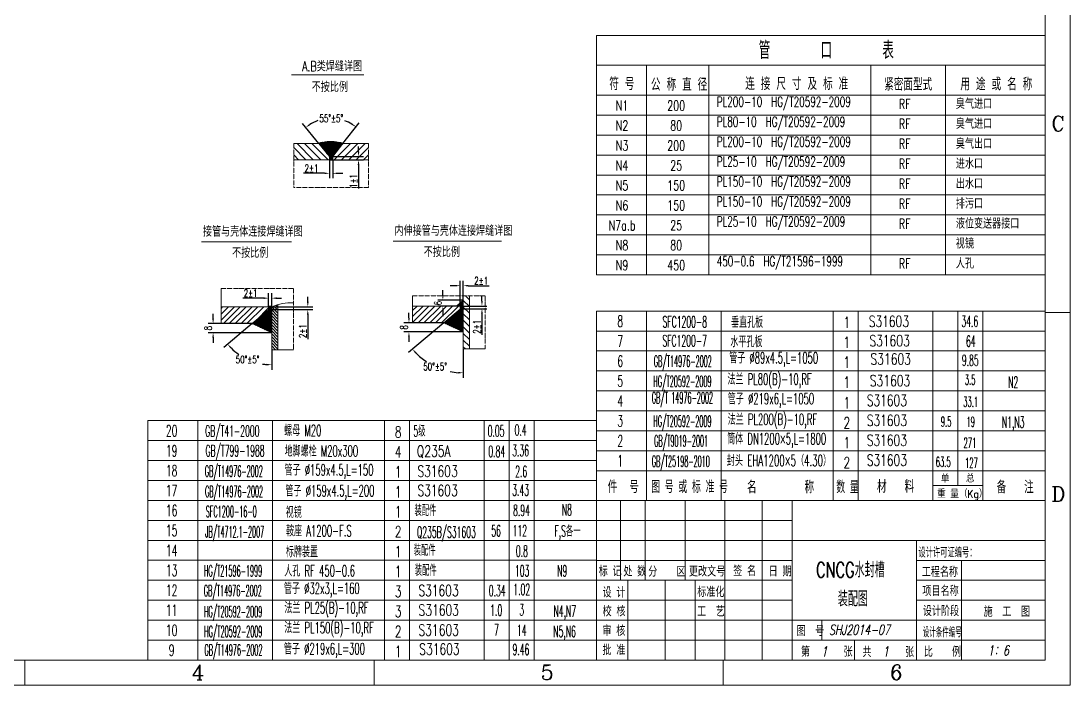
# Model space of a CAD drawing. Header units: inches. Extents: x -16168 to -9448, y -2841 to 1911.
# Drawn here: x -12816 to -9448, y -2841 to -711 of the extents above; entities that cross this region are included whole.
import ezdxf
from ezdxf.enums import TextEntityAlignment as Align

# ---------------------------------------------------------------- set-up
doc = ezdxf.new("R2010")
doc.units = ezdxf.units.IN
doc.header["$LTSCALE"] = 10
doc.header["$MEASUREMENT"] = 0
doc.linetypes.add('DIVIDE-M', pattern=[39, 30, -3, 0, -3, 0, -3])
doc.layers.get('0').update_dxf_attribs({"lineweight": 18})
doc.layers.add('1', color=7, linetype='Continuous', lineweight=18)
doc.layers.add('标注', color=7, linetype='Continuous', lineweight=18)
doc.styles.add('HZ', font='romans.shx', dxfattribs={"width": 0.7, "bigfont": 'hz.shx'})
doc.styles.add('HZTXT', font='romans.shx', dxfattribs={"width": 0.7, "bigfont": 'hztxt.shx'})
doc.styles.add('ROMANC', font='romanc.shx', dxfattribs={"width": 0.7})
doc.dimstyles.new('HZTXT', dxfattribs={"dimtxt": 24, "dimasz": 16, "dimexe": 16, "dimexo": 0, "dimgap": 4, "dimtad": 1, "dimdec": 0, "dimrnd": 1, "dimzin": 0, "dimdsep": 46, "dimtxsty": 'HZTXT', "dimcen": 0, "dimdle": 32, "dimclrd": 7, "dimclre": 7, "dimclrt": 7, "dimadec": 0, "dimazin": 0, "dimtfac": 1, "dimtdec": 0, "dimtofl": 0, "dimtmove": 0, "dimatfit": 0, "dimfxl": 0, "dimtolj": 1, "dimarcsym": 0})
doc.dimstyles.new('HZTXT$2', dxfattribs={"dimtxt": 24, "dimasz": 16, "dimexe": 16, "dimexo": 0, "dimgap": 4, "dimtad": 0, "dimdec": 0, "dimrnd": 1, "dimzin": 0, "dimdsep": 46, "dimtxsty": 'HZTXT', "dimcen": 0, "dimdle": 32, "dimclrd": 7, "dimclre": 7, "dimclrt": 7, "dimadec": 0, "dimazin": 0, "dimtfac": 1, "dimtdec": 0, "dimtofl": 0, "dimtmove": 0, "dimatfit": 0, "dimfxl": 0, "dimtolj": 1, "dimarcsym": 0})
pattern_1 = [(45, (0, 0), (-9.427855, 9.427855), [])]

# ---------------------------------------------------------------- blocks, each defined once
blk = doc.blocks.new('JGB-L')
at = {"color": 4, "linetype": 'Continuous'}
for p, q in [((0, 0), (0, -8)), ((20, 0), (20, -8)), ((45, 0), (45, -8)), ((110, 0), (110, -8)), ((140, 0), (140, -8))]:
    blk.add_line(p, q, dxfattribs=at)
at = {"color": 7, "linetype": 'Continuous'}
blk.add_line((0, -8), (180, -8), dxfattribs=at)
blk = doc.blocks.new('MLF')
blk.add_line((180, 8), (0, 8))
at = {"color": 4}
for p, q in [((0, 8), (0, 0)), ((20, 8), (20, 0)), ((50, 8), (50, 0)), ((95, 8), (95, 0)), ((105, 8), (105, 0)), ((135, 8), (135, 0)), ((145, 8), (145, 0)), ((155, 8), (155, 0))]:
    blk.add_line(p, q, dxfattribs=at)
blk = doc.blocks.new('A$C2A7A2568')
at = {"color": 4}
for p, q in [((0, 47.9952), (0, 0)), ((119.988, 47.9952), (119.988, 0)), ((299.97, 47.9952), (299.97, 0)), ((569.943, 47.9952), (569.943, 0)), ((629.937, 47.9952), (629.937, 0)), ((809.919, 47.9952), (809.919, 0)), ((869.913, 47.9952), (869.913, 0)), ((929.907, 47.9952), (929.907, 0))]:
    blk.add_line(p, q, dxfattribs=at)
blk.add_line((1079.892, 47.9952), (0, 47.9952))
blk = doc.blocks.new('*X55')
at = {"linetype": 'Continuous', "ltscale": 2}
for points in [[(-11734.8, -1130), (-11729.5, -1130), (-11732.1, -1146)], [(-11734.8, -1172.7), (-11729.5, -1172.7), (-11732.1, -1156.7)]]:
    blk.add_hatch(color=7, dxfattribs=at).paths.add_polyline_path(points, flags=0)
at = {"color": 7, "linetype": 'Continuous', "lineweight": -2, "ltscale": 2}
for p, q in [((-11732.1, -1130), (-11732.1, -1114)), ((-11815, -1146), (-11716.1, -1146)), ((-11815, -1156.7), (-11716.1, -1156.7)), ((-11732.1, -1172.7), (-11732.1, -1248.9))]:
    blk.add_line(p, q, dxfattribs=at)
at = {"color": 7, "linetype": 'Continuous', "ltscale": 2, "insert": (-11748.1, -1224.5), "char_height": 24, "width": 48, "attachment_point": 5, "rotation": 90, "style": 'HZTXT'}
blk.add_mtext('1%%P1', dxfattribs=at)
blk = doc.blocks.new('*X56')
at = {"linetype": 'Continuous', "ltscale": 2}
for points in [[(-11841.4, -1197.2), (-11841.4, -1202.5), (-11825.4, -1199.9)], [(-11799, -1197.2), (-11799, -1202.5), (-11815, -1199.9)]]:
    blk.add_hatch(color=7, dxfattribs=at).paths.add_polyline_path(points, flags=0)
at = {"color": 7, "linetype": 'Continuous', "lineweight": -2, "ltscale": 2}
for p, q in [((-11825.4, -1156.7), (-11825.4, -1215.9)), ((-11815, -1156.7), (-11815, -1215.9)), ((-11841.4, -1199.9), (-11908.6, -1199.9)), ((-11799, -1199.9), (-11783, -1199.9))]:
    blk.add_line(p, q, dxfattribs=at)
at = {"color": 7, "linetype": 'Continuous', "ltscale": 2, "insert": (-11883, -1183.9), "char_height": 24, "width": 55.2, "attachment_point": 5, "style": 'HZTXT'}
blk.add_mtext('2%%P1', dxfattribs=at)
blk = doc.blocks.new('*X57')
at = {"layer": '标注', "linetype": 'Continuous', "ltscale": 2}
for points in [[(-11887.5, -1045.6), (-11890.6, -1041.3), (-11902, -1052.8)], [(-11752.1, -1039.7), (-11755.1, -1044.1), (-11740.4, -1051)]]:
    blk.add_hatch(color=7, dxfattribs=at).paths.add_polyline_path(points, flags=0)
at = {"layer": '标注', "color": 7, "linetype": 'Continuous', "lineweight": -2, "ltscale": 2}
for p, q in [((-11859.6, -1104.4), (-11912.2, -1040.4)), ((-11782.3, -1104.4), (-11730.5, -1038.4))]:
    blk.add_line(p, q, dxfattribs=at)
for start, end in [(109.3416, 122.3028), (58.9827, 70.2252)]:
    blk.add_arc((-11820.1, -1152.5), 129, start, end, dxfattribs=at)
at = {"layer": '标注', "color": 7, "linetype": 'Continuous', "ltscale": 2, "insert": (-11819.6, -1023.5), "char_height": 24, "width": 112.8, "attachment_point": 5, "style": 'HZTXT'}
blk.add_mtext('55%%D%%P5%%D', dxfattribs=at)
blk = doc.blocks.new('*X58')
at = {"linetype": 'Continuous', "ltscale": 2}
for points in [[(-11572.9, -1663.6), (-11567.6, -1663.6), (-11570.3, -1679.6)], [(-11572.9, -1724.7), (-11567.6, -1724.7), (-11570.3, -1708.7)]]:
    blk.add_hatch(color=7, dxfattribs=at).paths.add_polyline_path(points, flags=0)
at = {"color": 7, "linetype": 'Continuous', "lineweight": -2, "ltscale": 2}
for p, q in [((-11570.3, -1663.6), (-11570.3, -1647.6)), ((-11458.5, -1679.6), (-11586.3, -1679.6)), ((-11395.9, -1708.7), (-11586.3, -1708.7)), ((-11570.3, -1724.7), (-11570.3, -1740.7))]:
    blk.add_line(p, q, dxfattribs=at)
at = {"color": 7, "linetype": 'Continuous', "ltscale": 2, "insert": (-11586.3, -1694.1), "char_height": 24, "width": 48, "attachment_point": 5, "rotation": 90, "style": 'HZTXT'}
blk.add_mtext('8', dxfattribs=at)
blk = doc.blocks.new('*X59')
at = {"layer": '标注', "linetype": 'Continuous', "ltscale": 2}
for points in [[(-11550.2, -1777.6), (-11546.2, -1774), (-11558.9, -1763.9)], [(-11411.8, -1836.7), (-11412, -1842), (-11395.9, -1839.9)]]:
    blk.add_hatch(color=7, dxfattribs=at).paths.add_polyline_path(points, flags=0)
at = {"layer": '标注', "color": 7, "linetype": 'Continuous', "lineweight": -2, "ltscale": 2}
for p, q in [((-11458.5, -1679.6), (-11571.2, -1774.2)), ((-11395.9, -1763.4), (-11395.9, -1855.9))]:
    blk.add_line(p, q, dxfattribs=at)
for start, end in [(224.3095, 236.1473), (258.5571, 265.6905)]:
    blk.add_arc((-11395.9, -1627.2), 212.8, start, end, dxfattribs=at)
at = {"layer": '标注', "color": 7, "linetype": 'Continuous', "ltscale": 2, "insert": (-11486.2, -1819.9), "char_height": 24, "width": 115.2, "attachment_point": 5, "style": 'HZTXT'}
blk.add_mtext('50%%D%%P5%%D', dxfattribs=at)
blk = doc.blocks.new('*X60')
at = {"linetype": 'Continuous', "ltscale": 2}
for points in [[(-11338.6, -1609.6), (-11333.2, -1609.6), (-11335.9, -1625.6)], [(-11338.6, -1650.5), (-11333.2, -1650.5), (-11335.9, -1634.5)]]:
    blk.add_hatch(color=7, dxfattribs=at).paths.add_polyline_path(points, flags=0)
at = {"color": 7, "linetype": 'Continuous', "lineweight": -2, "ltscale": 2}
for p, q in [((-11335.9, -1609.6), (-11335.9, -1593.6)), ((-11405.8, -1625.6), (-11319.9, -1625.6)), ((-11405.8, -1634.5), (-11319.9, -1634.5)), ((-11335.9, -1650.5), (-11335.9, -1717.7))]:
    blk.add_line(p, q, dxfattribs=at)
at = {"color": 7, "linetype": 'Continuous', "ltscale": 2, "insert": (-11351.9, -1692.1), "char_height": 24, "width": 55.2, "attachment_point": 5, "rotation": 90, "style": 'HZTXT'}
blk.add_mtext('2%%P1', dxfattribs=at)
blk = doc.blocks.new('*X61')
at = {"linetype": 'Continuous', "ltscale": 2}
for points in [[(-12036.9, -1597.7), (-12036.9, -1603), (-12020.9, -1600.4)], [(-11995, -1597.7), (-11995, -1603), (-12011, -1600.4)]]:
    blk.add_hatch(color=7, dxfattribs=at).paths.add_polyline_path(points, flags=0)
at = {"color": 7, "linetype": 'Continuous', "lineweight": -2, "ltscale": 2}
for p, q in [((-12036.9, -1600.4), (-12104.1, -1600.4)), ((-12020.9, -1628.1), (-12020.9, -1584.4)), ((-12011, -1628.1), (-12011, -1584.4)), ((-11995, -1600.4), (-11979, -1600.4))]:
    blk.add_line(p, q, dxfattribs=at)
at = {"color": 7, "linetype": 'Continuous', "ltscale": 2, "insert": (-12078.5, -1584.4), "char_height": 24, "width": 55.2, "attachment_point": 5, "style": 'HZTXT'}
blk.add_mtext('2%%P1', dxfattribs=at)
blk = doc.blocks.new('*X62')
at = {"layer": '标注', "linetype": 'Continuous', "ltscale": 2}
for points in [[(-12143.5, -1761.8), (-12139.5, -1758.2), (-12152.3, -1748.2)], [(-12026.9, -1810.7), (-12027.1, -1816), (-12011, -1814.1)]]:
    blk.add_hatch(color=7, dxfattribs=at).paths.add_polyline_path(points, flags=0)
at = {"layer": '标注', "color": 7, "linetype": 'Continuous', "lineweight": -2, "ltscale": 2}
for p, q in [((-12073.6, -1682.1), (-12164.6, -1758.5)), ((-12011, -1765.9), (-12011, -1830.1))]:
    blk.add_line(p, q, dxfattribs=at)
for start, end in [(224.9727, 235.1438), (260.7885, 265.0273)]:
    blk.add_arc((-12011, -1629.6), 184.4, start, end, dxfattribs=at)
at = {"layer": '标注', "color": 7, "linetype": 'Continuous', "ltscale": 2, "insert": (-12088.6, -1797), "char_height": 24, "width": 115.2, "attachment_point": 5, "style": 'HZTXT'}
blk.add_mtext('50%%D%%P5%%D', dxfattribs=at)
blk = doc.blocks.new('*X63')
at = {"linetype": 'Continuous', "ltscale": 2}
for points in [[(-12201.7, -1666.1), (-12196.4, -1666.1), (-12199, -1682.1)], [(-12201.7, -1727.1), (-12196.4, -1727.1), (-12199, -1711.1)]]:
    blk.add_hatch(color=7, dxfattribs=at).paths.add_polyline_path(points, flags=0)
at = {"color": 7, "linetype": 'Continuous', "lineweight": -2, "ltscale": 2}
for p, q in [((-12199, -1666.1), (-12199, -1650.1)), ((-12073.6, -1682.1), (-12215, -1682.1)), ((-12011, -1711.1), (-12215, -1711.1)), ((-12199, -1727.1), (-12199, -1743.1))]:
    blk.add_line(p, q, dxfattribs=at)
at = {"color": 7, "linetype": 'Continuous', "ltscale": 2, "insert": (-12215, -1696.6), "char_height": 24, "width": 48, "attachment_point": 5, "rotation": 90, "style": 'HZTXT'}
blk.add_mtext('8', dxfattribs=at)
blk = doc.blocks.new('*X64')
at = {"linetype": 'Continuous', "ltscale": 2}
for points in [[(-11897.7, -1612.1), (-11892.4, -1612.1), (-11895.1, -1628.1)], [(-11897.7, -1653), (-11892.4, -1653), (-11895.1, -1637)]]:
    blk.add_hatch(color=7, dxfattribs=at).paths.add_polyline_path(points, flags=0)
at = {"color": 7, "linetype": 'Continuous', "lineweight": -2, "ltscale": 2}
for p, q in [((-11895.1, -1612.1), (-11895.1, -1596.1)), ((-12020.9, -1628.1), (-11879.1, -1628.1)), ((-12020.9, -1637), (-11879.1, -1637)), ((-11895.1, -1653), (-11895.1, -1731.7))]:
    blk.add_line(p, q, dxfattribs=at)
at = {"color": 7, "linetype": 'Continuous', "ltscale": 2, "insert": (-11911.1, -1706.1), "char_height": 24, "width": 55.2, "attachment_point": 5, "rotation": 90, "style": 'HZTXT'}
blk.add_mtext('2%%P1', dxfattribs=at)
blk = doc.blocks.new('*X65')
at = {"linetype": 'Continuous', "ltscale": 2}
for points in [[(-11421.8, -1557.7), (-11421.8, -1563), (-11405.8, -1560.4)], [(-11379.9, -1557.7), (-11379.9, -1563), (-11395.9, -1560.4)]]:
    blk.add_hatch(color=7, dxfattribs=at).paths.add_polyline_path(points, flags=0)
at = {"color": 7, "linetype": 'Continuous', "lineweight": -2, "ltscale": 2}
for p, q in [((-11405.8, -1625.6), (-11405.8, -1544.4)), ((-11395.9, -1625.5), (-11395.9, -1544.4)), ((-11421.8, -1560.4), (-11437.8, -1560.4)), ((-11379.9, -1560.4), (-11312.7, -1560.4))]:
    blk.add_line(p, q, dxfattribs=at)
at = {"color": 7, "linetype": 'Continuous', "ltscale": 2, "insert": (-11338.3, -1544.4), "char_height": 24, "width": 55.2, "attachment_point": 5, "style": 'HZTXT'}
blk.add_mtext('2%%P1', dxfattribs=at)
blk = doc.blocks.new('*X66')
at = {"linetype": 'Continuous', "ltscale": 2}
for points in [[(-11464.1, -1591), (-11458.7, -1591), (-11461.4, -1607)], [(-11464.1, -1641.6), (-11458.7, -1641.6), (-11461.4, -1625.6)]]:
    blk.add_hatch(color=7, dxfattribs=at).paths.add_polyline_path(points, flags=0)
at = {"color": 7, "linetype": 'Continuous', "lineweight": -2, "ltscale": 2}
for p, q in [((-11461.4, -1591), (-11461.4, -1575)), ((-11395.9, -1607), (-11477.4, -1607)), ((-11405.3, -1625.6), (-11477.4, -1625.6)), ((-11461.4, -1641.6), (-11461.4, -1657.6))]:
    blk.add_line(p, q, dxfattribs=at)
at = {"color": 7, "linetype": 'Continuous', "ltscale": 2, "insert": (-11477.4, -1616.3), "char_height": 24, "width": 48, "attachment_point": 5, "rotation": 90, "style": 'HZTXT'}
blk.add_mtext('6', dxfattribs=at)

msp = doc.modelspace()

# ---------------------------------------------------------------- hatches: boundary and pattern name
at = {"linetype": 'Continuous'}
h = msp.add_hatch(dxfattribs=at)
h.set_pattern_fill('ANSI31', style=0, pattern_type=0)
h.set_pattern_definition([(135, (0, 0), (-11.784818, -11.784818), [])])
h.paths.add_polyline_path([(-11859.6, -1104.4), (-11940.3, -1104.4), (-11940.3, -1156.7), (-11825.4, -1156.7), (-11825.4, -1146)], flags=0)
at = {"linetype": 'Continuous', "ltscale": 2}
h = msp.add_hatch(dxfattribs=at)
h.set_pattern_fill('ANSI37', scale=23.9994, style=0)
edge = h.paths.add_edge_path(flags=0)
edge.add_line((-11782.3, -1104.4), (-11778.3, -1104.4))
edge.add_arc((-11821.7, -1247.2), 149.3, 73.069, 106.931)
edge.add_line((-11865.2, -1104.4), (-11859.6, -1104.4))
edge.add_line((-11859.6, -1104.4), (-11825.4, -1146))
edge.add_line((-11825.4, -1146), (-11825.4, -1157.3))
edge.add_arc((-11820.7, -1111.1), 46.5, 264.2125, 277.0235)
edge.add_line((-11815, -1157.2), (-11815, -1146))
edge.add_line((-11815, -1146), (-11782.3, -1104.4))
at = {"linetype": 'Continuous'}
h = msp.add_hatch(dxfattribs=at)
h.set_pattern_fill('ANSI31', style=0, pattern_type=0)
h.set_pattern_definition([(45, (0, 0), (-11.784818, 11.784818), [])])
h.paths.add_polyline_path([(-11699.8, -1104.4), (-11782.3, -1104.4), (-11815, -1146), (-11815, -1156.7), (-11699.8, -1156.7)], flags=0)
at = {"linetype": 'Continuous', "ltscale": 2}
h = msp.add_hatch(dxfattribs=at)
h.set_pattern_fill('ANSI37', color=256, scale=20, style=0)
h.paths.add_polyline_path([(-11417.5, -1625.6), (-11405.8, -1625.6), (-11405.8, -1635.4), (-11458.5, -1679.6), (-11395.9, -1708.7), (-11395.9, -1607)], flags=0)
h = msp.add_hatch(dxfattribs=at)
h.set_pattern_fill('ANSI31', color=256, style=0, pattern_type=0)
h.set_pattern_definition([(135, (0, 0), (-10.606602, -10.606602), [])])
h.paths.add_polyline_path([(-11376.3, -1593.4), (-11395.9, -1593.4), (-11395.9, -1763.4), (-11376.3, -1763.4)], flags=0)
at = {"linetype": 'Continuous'}
h = msp.add_hatch(dxfattribs=at)
h.set_pattern_fill('ANSI31', style=0, pattern_type=0)
h.set_pattern_definition(pattern_1)
h.paths.add_polyline_path([(-12020.9, -1637.9), (-12020.9, -1628.1), (-12173.5, -1628.1), (-12173.5, -1682.1), (-12073.6, -1682.1)], flags=0)
at = {"linetype": 'Continuous', "ltscale": 2}
h = msp.add_hatch(dxfattribs=at)
h.set_pattern_fill('ANSI37', scale=23.9994, style=0)
edge = h.paths.add_edge_path(flags=0)
edge.add_line((-12011, -1628.1), (-12008.5, -1628.1))
edge.add_arc((-12016.5, -1642.1), 16.2, 60.4292, 119.5708)
edge.add_line((-12024.5, -1628.1), (-12020.9, -1628.1))
edge.add_line((-12020.9, -1628.1), (-12020.9, -1637.9))
edge.add_line((-12020.9, -1637.9), (-12073.6, -1682.1))
edge.add_line((-12073.6, -1682.1), (-12011, -1711.1))
edge.add_line((-12011, -1711.1), (-12011, -1628.1))
at = {"linetype": 'Continuous'}
h = msp.add_hatch(dxfattribs=at)
h.set_pattern_fill('ANSI31', style=0, pattern_type=0)
h.set_pattern_definition(pattern_1)
h.paths.add_polyline_path([(-11405.8, -1635.4), (-11405.8, -1625.6), (-11558.4, -1625.6), (-11558.4, -1679.6), (-11458.5, -1679.6)], flags=0)

# ---------------------------------------------------------------- linework, layer by layer
at = {"color": 5}
for p, q in [((-9527.8, 1830.8), (-9527.8, -2761.2)), ((-15967.8, -2761.2), (-12803.7, -2761.2)), ((-12803.7, -2761.2), (-9527.8, -2761.2))]:
    msp.add_line(p, q, dxfattribs=at)
at = {"color": 4, "linetype": 'Continuous'}
for p, q in [((-10967.6, -757.4), (-9527.8, -757.4)), ((-10967.6, -757.4), (-10967.6, -949.3)), ((-10967.6, -853.4), (-9527.8, -853.4)), ((-10967.6, -853.4), (-10967.6, -949.3)), ((-10807.6, -853.4), (-10807.6, -949.3)), ((-10607.7, -853.4), (-10607.7, -949.3)), ((-10087.7, -853.4), (-10087.7, -949.3)), ((-9847.7, -853.4), (-9847.7, -949.3)), ((-10967.6, -949.3), (-9527.8, -949.3)), ((-11940.3, -1104.4), (-11859.6, -1104.4)), ((-11859.6, -1104.4), (-11825.4, -1146)), ((-11815, -1146), (-11782.3, -1104.4)), ((-11782.3, -1104.4), (-11699.8, -1104.4)), ((-11940.3, -1156.7), (-11825.4, -1156.7)), ((-11825.4, -1156.7), (-11825.4, -1146)), ((-11815, -1156.7), (-11815, -1146)), ((-11815, -1156.7), (-11699.8, -1156.7)), ((-11417.5, -1625.6), (-11395.9, -1607)), ((-11395.9, -1593.4), (-11395.9, -1763.4)), ((-11376.3, -1593.4), (-11376.3, -1763.4)), ((-12173.5, -1628.1), (-12020.9, -1628.1)), ((-12020.9, -1637.9), (-12073.6, -1682.1)), ((-12020.9, -1628.1), (-12020.9, -1637.9)), ((-12011, -1628.1), (-12011, -1765.9)), ((-11991.4, -1621.2), (-11991.4, -1765.9)), ((-11558.4, -1625.6), (-11405.8, -1625.6)), ((-11405.8, -1635.4), (-11458.5, -1679.6)), ((-11405.8, -1625.6), (-11405.8, -1635.4)), ((-12173.5, -1682.1), (-12073.6, -1682.1)), ((-12073.6, -1682.1), (-12011, -1711.1)), ((-11558.4, -1679.6), (-11458.5, -1679.6)), ((-11458.5, -1679.6), (-11395.9, -1708.7)), ((-10968, -2153.7), (-9528.2, -2153.7)), ((-10968, -2153.7), (-10968, -2761.2)), ((-10968, -2249.7), (-9527.8, -2249.7)), ((-10968, -2505.4), (-10340, -2505.4))]:
    msp.add_line(p, q, dxfattribs=at)
at = {"color": 7, "linetype": 'Continuous', "ltscale": 2}
for p, q in [((-11947.9, -883.7), (-11715.4, -883.7)), ((-12236.1, -1419.9), (-11947.6, -1419.9)), ((-11620.9, -1417.4), (-11273.5, -1417.4))]:
    msp.add_line(p, q, dxfattribs=at)
at = {"color": 3, "linetype": 'DIVIDE-M', "ltscale": 0.05}
for p, q in [((-11940.3, -1104.4), (-11940.3, -1245.7)), ((-11699.8, -1104.4), (-11699.8, -1245.7)), ((-11699.8, -1245.7), (-11940.3, -1245.7)), ((-12173.5, -1569.6), (-11941, -1569.6)), ((-11941, -1569.6), (-11941, -1765.9)), ((-11558.4, -1593.4), (-11325.8, -1593.4)), ((-11325.8, -1593.4), (-11325.8, -1763.4))]:
    msp.add_line(p, q, dxfattribs=at)
at = {"color": 3, "linetype": 'DIVIDE-M'}
for p, q in [((-12173.5, -1569.6), (-12173.5, -1682.1)), ((-11558.4, -1593.4), (-11558.4, -1679.6)), ((-11941, -1765.9), (-12011, -1765.9)), ((-11325.8, -1763.4), (-11395.9, -1763.4))]:
    msp.add_line(p, q, dxfattribs=at)
at = {"color": 7, "linetype": 'Continuous'}
for p, q in [((-11991.4, -1648.2), (-12011, -1628.5)), ((-11991.4, -1657.8), (-12011, -1638.1)), ((-11991.4, -1667.4), (-12011, -1647.8)), ((-11991.4, -1638.6), (-12001.9, -1628.1)), ((-11991.4, -1629), (-11997.3, -1623)), ((-11991.4, -1677), (-12011, -1657.4)), ((-11991.4, -1686.6), (-12011, -1667)), ((-11991.4, -1696.3), (-12011, -1676.6)), ((-11991.4, -1705.9), (-12011, -1686.2)), ((-11991.4, -1715.5), (-12011, -1695.8)), ((-11991.4, -1725.1), (-12011, -1705.5)), ((-11991.4, -1734.7), (-12011, -1715.1)), ((-11991.4, -1744.3), (-12011, -1724.7)), ((-11991.4, -1754), (-12011, -1734.3)), ((-11991.4, -1763.6), (-12011, -1743.9)), ((-11998.7, -1765.9), (-12011, -1753.5)), ((-12008.3, -1765.9), (-12011, -1763.2))]:
    msp.add_line(p, q, dxfattribs=at)
for p, q in [((-9527.8, -1646.8), (-9447.8, -1646.8)), ((-10891.4, -2505.4), (-10891.4, -2249.7)), ((-10811.5, -2505.4), (-10811.5, -2249.7)), ((-10683.6, -2505.4), (-10683.6, -2249.7)), ((-10555.8, -2761.2), (-10555.8, -2249.7)), ((-10435.9, -2761.2), (-10435.9, -2249.7)), ((-10340, -2761.2), (-10340, -2249.7)), ((-10968, -2377.5), (-9527.8, -2377.5)), ((-10968, -2441.5), (-10340, -2441.5)), ((-10968, -2569.4), (-10340, -2569.4)), ((-10968, -2633.3), (-9527.8, -2633.3)), ((-10244.1, -2697.2), (-10244.1, -2633.3)), ((-10968, -2697.2), (-9527.8, -2697.2)), ((-10140.2, -2761.2), (-10140.2, -2697.2)), ((-12803.7, -2841.2), (-12803.7, -2761.2)), ((-11682.3, -2841.2), (-11682.3, -2761.2)), ((-10561, -2841.2), (-10561, -2761.2))]:
    msp.add_line(p, q)
at = {"color": 4}
for p, q in [((-10808, -2249.7), (-10808, -2153.7)), ((-10568.1, -2249.7), (-10568.1, -2153.7)), ((-10208.1, -2249.7), (-10208.1, -2153.7)), ((-10128.1, -2249.7), (-10128.1, -2153.7)), ((-9888.1, -2153.7), (-9888.1, -2249.7)), ((-9808.1, -2153.7), (-9808.1, -2201.7)), ((-9728.1, -2249.7), (-9728.1, -2153.7)), ((-9888.1, -2201.7), (-9728.1, -2201.7))]:
    msp.add_line(p, q, dxfattribs=at)
at = {"color": 7}
for p, q in [((-10968, -2313.6), (-10340, -2313.6)), ((-9940.3, -2761.2), (-9940.3, -2377.5)), ((-9940.3, -2441.5), (-9527.8, -2441.5)), ((-9796.5, -2761.2), (-9796.5, -2441.5)), ((-10867.5, -2761.2), (-10867.5, -2505.4)), ((-10747.6, -2761.2), (-10747.6, -2505.4)), ((-10651.7, -2761.2), (-10651.7, -2505.4)), ((-9940.3, -2505.4), (-9527.8, -2505.4)), ((-9940.3, -2569.4), (-9527.8, -2569.4))]:
    msp.add_line(p, q, dxfattribs=at)
at = {"color": 4, "linetype": 'Continuous'}
for centre, radius, start, end in [((-11821.7, -1247.2), 149.3, 73.069, 106.931), ((-11820.7, -1111.1), 46.5, 258.8235, 281.1765), ((-11945, -1784.1), 169.3, 88.627, 112.8633), ((-12016.5, -1642.1), 16.2, 60.4292, 119.5708)]:
    msp.add_arc(centre, radius, start, end, dxfattribs=at)
at = {"layer": '1', "color": 7, "linetype": 'Continuous'}
for p, q in [((-9447.8, -2841.2), (-9447.8, 1910.8)), ((-16167.8, -2841.2), (-9447.8, -2841.2))]:
    msp.add_line(p, q, dxfattribs=at)

# ---------------------------------------------------------------- block references
at = {"color": 2, "linetype": 'Continuous', "xscale": 7.999200000020211, "yscale": 7.999199999991108, "zscale": 7.999200000000001}
for name, p in [('JGB-L', (-10967.6, -949.3)), ('JGB-L', (-10967.6, -1013.3)), ('JGB-L', (-10967.6, -1077.3)), ('JGB-L', (-10967.6, -1141.3)), ('JGB-L', (-10967.6, -1205.3)), ('JGB-L', (-10967.6, -1269.3)), ('JGB-L', (-10967.6, -1333.3)), ('JGB-L', (-10967.6, -1397.3)), ('JGB-L', (-10967.6, -1461.3)), ('MLF', (-10968, -1705.7)), ('MLF', (-10968, -1769.7)), ('MLF', (-10968, -1833.7)), ('MLF', (-10968, -1897.7)), ('MLF', (-10968, -1961.7)), ('MLF', (-10968, -2025.7)), ('MLF', (-12408.3, -2057.2)), ('MLF', (-10968, -2089.7)), ('MLF', (-12408.3, -2121.2)), ('MLF', (-12408.3, -2185.2)), ('MLF', (-12408.3, -2249.2)), ('MLF', (-12408.3, -2313.2)), ('MLF', (-12408.3, -2377.2)), ('MLF', (-12408.3, -2441.2)), ('MLF', (-12408.3, -2505.2)), ('MLF', (-12408.3, -2569.2)), ('MLF', (-12408.3, -2633.2)), ('MLF', (-12408.3, -2697.2)), ('MLF', (-12408.3, -2761.2))]:
    msp.add_blockref(name, p, dxfattribs=at)
at = {"linetype": 'Continuous', "ltscale": 2, "xscale": 1.333333333333334, "yscale": 1.333333333333334, "zscale": 1.333333333333334}
msp.add_blockref('A$C2A7A2568', (-10968, -2153.7), dxfattribs=at)

# ---------------------------------------------------------------- texts
at = {"color": 2, "linetype": 'Continuous', "style": 'HZ'}
for s, height, width, p in [('A.B类焊缝详图', 31.97, 0.7, (-11913.4, -872.5)), ('不按比例', 31.97, 0.7, (-11882.5, -939.1)), ('臭气进口', 32, 0.7, (-9814.3, -993)), ('臭气进口', 32, 0.7, (-9814.3, -1057)), ('臭气出口', 32, 0.7, (-9814.3, -1121)), ('进水口', 32, 0.7, (-9814.3, -1185)), ('出水口', 32, 0.7, (-9814.3, -1249)), ('排污口', 32, 0.7, (-9814.3, -1313)), ('液位变送器接口', 32, 0.7, (-9814.3, -1377)), ('接管与壳体连接焊缝详图', 31.967, 0.7, (-12231.7, -1402.7)), ('内伸接管与壳体连接焊缝详图', 31.967, 0.7, (-11616.6, -1400.2)), ('视镜', 32, 0.7, (-9814.3, -1441)), ('不按比例', 31.97, 0.7, (-12138.1, -1470.9)), ('不按比例', 31.97, 0.7, (-11523, -1468.4)), ('人孔', 32, 0.7, (-9814.3, -1505)), ('垂直孔板', 36, 0.55, (-10536.1, -1695.3)), ('水平孔板', 36, 0.55, (-10538.2, -1757.7)), ('S31603', 36, 0.7, (-10100.7, -1946.3)), ('S31603', 36, 0.7, (-10100.7, -2010.3)), ('GB/T9019-2001', 36, 0.4, (-10783, -2076.3)), ('S31603', 36, 0.7, (-10100.7, -2074.2)), ('GB/T25198-2010', 36, 0.4, (-10790.6, -2141.6)), ('S31603', 36, 0.7, (-10100.7, -2138.2)), ('视镜', 36, 0.55, (-11965.7, -2305)), ('标牌装置', 36, 0.55, (-11965.3, -2431.6)), ('设计许可证编号：', 32, 0.56, (-9934.4, -2432.3)), ('更改文号', 32.01, 0.7, (-10671.3, -2493.1)), ('CNCG水封槽', 48.5, 0.7, (-10263, -2496)), ('工程名称', 32, 0.7, (-9923.9, -2494.8)), ('标准化', 32.01, 0.7, (-10644.6, -2559)), ('项目名称', 32, 0.7, (-9921.7, -2555.9)), ('装配图', 48.5, 0.7, (-10193.3, -2588.9)), ('设计阶段', 32, 0.7, (-9920.3, -2619.9)), ('设计条件编号', 32.01, 0.5, (-9920.3, -2688.1))]:
    msp.add_text(s, height=height, dxfattribs=dict(at, width=width)).set_placement(p)
for s, height, width, p in [('N1', 32, 0.7, (-10886, -982.8)), ('200', 32, 0.7, (-10712.3, -982.8)), ('RF', 32, 0.7, (-9978.6, -977.5)), ('N2', 32, 0.7, (-10886, -1046.8)), ('80', 32, 0.7, (-10712.3, -1046.8)), ('RF', 32, 0.7, (-9978.6, -1041.5)), ('N3', 32, 0.7, (-10886, -1110.8)), ('200', 32, 0.7, (-10712.3, -1110.8)), ('RF', 32, 0.7, (-9978.6, -1105.5)), ('N4', 32, 0.7, (-10886, -1174.8)), ('25', 32, 0.7, (-10712.3, -1174.8)), ('RF', 32, 0.7, (-9978.6, -1169.5)), ('N5', 32, 0.7, (-10886, -1238.8)), ('150', 32, 0.7, (-10712.3, -1238.8)), ('RF', 32, 0.7, (-9978.6, -1233.5)), ('N6', 32, 0.7, (-10886, -1302.8)), ('150', 32, 0.7, (-10712.3, -1302.8)), ('RF', 32, 0.7, (-9978.6, -1297.5)), ('RF', 32, 0.7, (-9978.6, -1361.5)), ('N7a.b', 32, 0.7, (-10886, -1367)), ('25', 32, 0.7, (-10712.3, -1366.7)), ('N8', 32, 0.7, (-10886, -1430.7)), ('80', 32, 0.7, (-10712.3, -1430.7)), ('N9', 32, 0.7, (-10886, -1494.7)), ('450', 32, 0.7, (-10712.3, -1494.7)), ('RF', 32, 0.7, (-9978.6, -1489.5)), ('8', 36, 0.6, (-10891.9, -1674.2)), ('SFC1200-8', 36, 0.5, (-10684.7, -1676.2)), ('1', 36, 0.7, (-10164.5, -1678)), ('S31603', 36, 0.7, (-10029.4, -1674.7)), ('34.6', 36, 0.5, (-9769.5, -1674.5)), ('7', 36, 0.6, (-10891.9, -1738.2)), ('SFC1200-7', 36, 0.5, (-10685.1, -1736.9)), ('1', 36, 0.7, (-10164.5, -1741.9)), ('S31603', 36, 0.7, (-10027.1, -1736.8)), ('64', 36, 0.5, (-9766.2, -1738.3)), ('6', 36, 0.6, (-10891.9, -1802.2)), ('GB/T14976-2002', 36, 0.4, (-10691.1, -1802.6)), ('S31603', 36, 0.7, (-10023.5, -1795.5)), ('9.85', 36, 0.5, (-9768.1, -1799.6)), ('1', 36, 0.7, (-10164.5, -1805.9)), ('5', 36, 0.6, (-10891.9, -1866.2)), ('HG/T20592-2009', 36, 0.4, (-10692.2, -1867.1)), ('1', 36, 0.7, (-10164.5, -1869.9)), ('S31603', 36, 0.7, (-10025.6, -1865)), ('3.5', 32, 0.5, (-9768.4, -1862.2)), ('N2', 36, 0.5, (-9630.3, -1869.9)), ('4', 36, 0.6, (-10891.9, -1930.2)), ('1', 36, 0.7, (-10164.5, -1936)), ('33.1', 32, 0.5, (-9766.7, -1932.9)), ('3', 36, 0.6, (-10891.9, -1994.2)), ('HG/T20592-2009', 36, 0.4, (-10692.2, -1995.1)), ('2', 36, 0.7, (-10164.5, -2000)), ('9.5', 32, 0.5, (-9845.5, -1996.3)), ('19', 32, 0.5, (-9766.7, -1996.9)), ('N1,N3', 36, 0.5, (-9630.3, -1997.9)), ('20', 36, 0.6, (-12332.2, -2025.8)), ('GB/T41-2000', 36, 0.5, (-12137.4, -2026.5)), ('8', 36, 0.7, (-11604.7, -2029.5)), ('5级', 36, 0.5, (-11536.6, -2026.3)), ('0.05', 36, 0.5, (-11290.6, -2026.2)), ('0.4', 36, 0.5, (-11211.8, -2023.4)), ('2', 36, 0.6, (-10891.9, -2058.2)), ('1', 36, 0.7, (-10164.5, -2064)), ('271', 32, 0.5, (-9769, -2063.9)), ('19', 36, 0.6, (-12332.2, -2089.8)), ('GB/T799-1988', 36, 0.5, (-12128.7, -2089.7)), ('4', 36, 0.7, (-11604.7, -2093.5)), ('Q235A', 36, 0.7, (-11490.7, -2091.1)), ('0.84', 36, 0.5, (-11288.5, -2091.9)), ('3.36', 36, 0.5, (-11211.8, -2089.3)), ('1', 36, 0.6, (-10891.9, -2122.2)), ('2', 36, 0.7, (-10164.5, -2128)), ('63.5', 32, 0.5, (-9855, -2125.4)), ('127', 32, 0.5, (-9764.4, -2128.4)), ('18', 36, 0.6, (-12332.2, -2153.8)), ('GB/T14976-2002', 36, 0.4, (-12132.5, -2155.4)), ('1', 36, 0.7, (-11604.7, -2157.5)), ('S31603', 36, 0.7, (-11478.5, -2155.6)), ('2.6', 36, 0.5, (-11209.8, -2156.1)), ('17', 36, 0.6, (-12332.2, -2217.7)), ('GB/T14976-2002', 36, 0.4, (-12131.8, -2220.7)), ('1', 36, 0.7, (-11604.7, -2221.5)), ('S31603', 36, 0.7, (-11478.5, -2217.2)), ('3.43', 36, 0.5, (-11211.8, -2216.2)), ('16', 36, 0.6, (-12332.2, -2281.7)), ('SFC1200-16-0', 36, 0.4, (-12141, -2284.6)), ('1', 36, 0.7, (-11604.7, -2285.5)), ('装配件', 36, 0.5, (-11517.4, -2281)), ('8.94', 36, 0.5, (-11208.9, -2280.9)), ('N8', 36, 0.5, (-11063.3, -2279.1)), ('15', 36, 0.6, (-12332.2, -2345.7)), ('JB/T4712.1-2007', 36, 0.4, (-12129.7, -2349.8)), ('2', 36, 0.7, (-11604.7, -2349.5)), ('Q235B/S31603', 36, 0.5, (-11450, -2350.8)), ('56', 36, 0.5, (-11290.4, -2346.5)), ('112', 36, 0.5, (-11214.3, -2346)), ('F,S各一', 36, 0.5, (-11061.3, -2347.2)), ('装配件', 36, 0.5, (-11519.9, -2408.6)), ('14', 36, 0.6, (-12332.2, -2409.7)), ('1', 36, 0.7, (-11604.7, -2413.4)), ('0.8', 36, 0.5, (-11207.7, -2411.6)), ('13', 36, 0.6, (-12332.2, -2473.7)), ('HG/T21596-1999', 36, 0.4, (-12135.1, -2475.2)), ('装配件', 36, 0.5, (-11516.4, -2473.1)), ('103', 36, 0.5, (-11206.8, -2474.9)), ('N9', 36, 0.5, (-11078.2, -2475)), ('1', 36, 0.7, (-11604.7, -2477.4)), ('12', 36, 0.6, (-12332.2, -2537.7)), ('GB/T14976-2002', 36, 0.4, (-12135.9, -2538.7)), ('3', 36, 0.7, (-11604.7, -2541.4)), ('S31603', 36, 0.7, (-11475.3, -2538.3)), ('0.34', 36, 0.5, (-11286.9, -2538.5)), ('1.02', 36, 0.5, (-11208.1, -2534.6)), ('11', 36, 0.6, (-12332.2, -2601.7)), ('HG/T20592-2009', 36, 0.4, (-12134.7, -2605.8)), ('3', 36, 0.7, (-11604.7, -2605.4)), ('S31603', 36, 0.7, (-11474.6, -2600.7)), ('1.0', 36, 0.5, (-11290.1, -2601.2)), ('3', 36, 0.5, (-11208.3, -2600.4)), ('N4,N7', 36, 0.5, (-11070, -2604.5)), ('10', 36, 0.6, (-12332.2, -2665.7)), ('HG/T20592-2009', 36, 0.4, (-12134.3, -2669.5)), ('2', 36, 0.7, (-11604.7, -2669.4)), ('S31603', 36, 0.7, (-11474.8, -2665)), ('7', 36, 0.5, (-11289.1, -2664.2)), ('14', 36, 0.5, (-11208.1, -2665.8)), ('N5,N6', 36, 0.5, (-11070.5, -2669.4)), ('9', 36, 0.6, (-12332.2, -2729.7)), ('GB/T14976-2002', 36, 0.4, (-12133.7, -2728.8)), ('1', 36, 0.7, (-11604.7, -2733.4)), ('S31603', 36, 0.7, (-11472.4, -2726.1)), ('9.46', 36, 0.5, (-11210.8, -2727.4))]:
    msp.add_text(s, height=height, dxfattribs=dict(at, width=width)).set_placement(p, align=Align.MIDDLE_CENTER)
at = {"style": 'ROMANC'}
for s, p in [('C', (-9508.3, -1064.3)), ('D', (-9508.3, -2252.3)), ('4', (-12268.5, -2824.5)), ('5', (-11147.1, -2824.5)), ('6', (-10025.8, -2824.5))]:
    msp.add_text(s, height=48, dxfattribs=at).set_placement(p)
at = {"color": 2, "style": 'HZ', "width": 0.887216}
for s, p in [('单', (-9862.7, -2192.3)), ('总', (-9781.9, -2191.1))]:
    msp.add_text(s, height=24, dxfattribs=at).set_placement(p)
at = {"color": 2, "linetype": 'Continuous', "attachment_point": 7, "style": 'HZ'}
for s, insert, char_height, width in [('管      口      表', (-10447.4, -833.3), 55.994, 619.648), ('符 号', (-10927, -932.7), 40, 105.739), ('公 称 直 径', (-10793.3, -935.2), 40, 244.776), ('   连 接 尺 寸 及 标 准', (-10548.2, -932.7), 39.996, 541.146), (' 紧密面型式', (-10063.6, -934.6), 40, 236.276), (' 用 途 或 名 称', (-9819, -934), 40, 344.266), ('{\\W0.65;PL200-10  HG/T20592-2009}', (-10582.1, -997.1), 31.997, 510.292), ('{\\W0.65;PL80-10  HG/T20592-2009}', (-10582.1, -1061.1), 31.997, 488.008), ('{\\W0.65;PL200-10  HG/T20592-2009}', (-10582.1, -1125.1), 31.997, 510.292), ('{\\W0.65;PL25-10  HG/T20592-2009}', (-10582.1, -1189.1), 31.997, 485.78), ('{\\W0.65;PL150-10  HG/T20592-2009}', (-10582.1, -1253.1), 31.997, 501.378), ('{\\W0.65;PL150-10  HG/T20592-2009}', (-10582.1, -1317.1), 31.997, 501.378), ('{\\W0.65;PL25-10  HG/T20592-2009}', (-10582.1, -1381.1), 31.997, 485.78), ('{\\W0.65;450-0.6  HG/T21596-1999}', (-10582.1, -1508.7), 31.997, 467.953), ('{\\W0.55;管子 %%C89x4.5,L=1050}', (-10542.1, -1820.8), 36, 326.983), ('{\\W0.55;法兰 PL80(B)-10,RF}', (-10547.7, -1890.1), 36, 297.141), ('{\\W0.4;GB/T 14976-2002}', (-10790.6, -1949.7), 36, 222.171), ('{\\W0.55;管子 %%C219x6,L=1050}', (-10546.5, -1951.7), 36, 316.376), ('{\\W0.55;法兰 PL200(B)-10,RF}', (-10547, -2019.1), 36, 318.356), ('{\\W0.55;螺母 M20}', (-11970.8, -2042.9), 36, 136.302), ('{\\W0.55;筒体 DN1200×5,L=1800}', (-10548.6, -2080.2), 36, 361.478), ('{\\W0.55;地脚螺栓 M20x300}', (-11969.6, -2108.5), 36, 279.286), ('{\\W0.56;封头 EHA1200×5（4.30）}', (-10550.2, -2140), 36, 388.122), ('{\\W0.55;管子 %%C159x4.5,L=150}', (-11969.8, -2180.2), 36, 318.497), ('{\\W0.55;管子 %%C159x4.5,L=200}', (-11966.8, -2247), 36, 326.983), ('{\\W0.55;鞍座 A1200-F.S}', (-11965.1, -2364.8), 36, 237.494), ('{\\W0.55;人孔 RF 450-0.6}', (-11970.6, -2492.9), 36, 261.183), ('标 记', (-10961, -2492.5), 32.01, 86.855), ('处 数', (-10882, -2493.2), 32.01, 85.735), ('签 名', (-10529.4, -2491.6), 32.01, 83.214), ('日 期', (-10415.4, -2493.1), 32.01, 77.613), ('分    区', (-10802.1, -2493.8), 32, 150.505), ('{\\W0.55;管子 %%C32x3,L=160}', (-11971.7, -2560.1), 36, 278.19), ('设 计', (-10948.7, -2560.7), 32.01, 85.175), ('{\\W0.55;法兰 PL25(B)-10,RF}', (-11970.4, -2623.4), 36, 295.02), ('校 核', (-10948.6, -2621.3), 32.01, 86.015), ('工  艺', (-10645.2, -2621.4), 32.01, 103.978), ('施  工  图', (-9725.2, -2622.1), 32, 180.462), ('{\\W0.55;法兰 PL150(B)-10,RF}', (-11970.6, -2687.3), 36, 309.87), ('审 核', (-10949.1, -2683.6), 32.01, 83.774), ('图  号', (-10325.8, -2683.8), 32, 103.67), ('{\\Q12;SHJ2014-07}', (-10221.6, -2680.1), 31.997, 225.009), ('{\\W0.55;管子 %%C219x6,L=300}', (-11971.8, -2753.8), 36, 301.526), ('批 准', (-10949.1, -2745.3), 32.01, 84.615), ('第       张', (-10311.6, -2750.8), 32, 213.899), ('{\\Q12;1}', (-10246.4, -2749.6), 32, 11.639), ('共       张', (-10114.1, -2752), 32, 214.179), ('{\\Q12;1}', (-10049, -2749.6), 32, 11.639), ('比    例', (-9917.1, -2750.9), 32, 146.585), ('{\\Q12;1：6}', (-9711.4, -2746.4), 32, 63.868)]:
    msp.add_mtext(s, dxfattribs=dict(at, insert=insert, char_height=char_height, width=width))
at = {"color": 2, "attachment_point": 7, "style": 'HZ'}
for s, insert, char_height, width in [('件  号', (-10932, -2225.3), 40, 133.437), ('{\\W0.55;图 号 或 标 准 号}', (-10792.6, -2225.3), 39.996, 298.542), ('名        称', (-10484.7, -2226.3), 40, 293.671), ('{\\W0.55;数 量}', (-10198.2, -2226.3), 39.996, 84.181), ('材   料', (-10067.6, -2224.5), 40, 161.484), ('备   注', (-9683.4, -2226.3), 40, 167.783), ('{\\W0.887216;重 量（Kg）}', (-9874.5, -2248.4), 23.998, 175.672)]:
    msp.add_mtext(s, dxfattribs=dict(at, insert=insert, char_height=char_height, width=width))

# ---------------------------------------------------------------- dimensions: what is measured, and where the dimension line sits
at = {"color": 7, "linetype": 'Continuous'}
for base, p1, p2, text, picture, middle in [((-11732.1, -1156.7), (-11815, -1146), (-11815, -1156.7), '1%%P1', '*X55', (-11732.1, -1224.5)), ((-11895.1, -1637), (-12020.9, -1628.1), (-12020.9, -1637), '2%%P1', '*X64', (-11895.1, -1706.1)), ((-11335.9, -1634.5), (-11405.8, -1625.6), (-11405.8, -1634.5), '2%%P1', '*X60', (-11335.9, -1692.1)), ((-12199, -1711.1), (-12073.6, -1682.1), (-12011, -1711.1), '8', '*X63', (-12199, -1696.6)), ((-11570.3, -1708.7), (-11458.5, -1679.6), (-11395.9, -1708.7), '8', '*X58', (-11570.3, -1694.1))]:
    dim = msp.add_linear_dim(base=base, p1=p1, p2=p2, angle=90, text=text, dimstyle='HZTXT', override={"dimscale": 1, "dimsah": 1, "dimtzin": 0}, dxfattribs=at)
    dim.commit()
    dim.dimension.update_dxf_attribs({"geometry": picture, "text_midpoint": middle, "dimtype": 160})
for base, p1, p2, picture, middle in [((-11815, -1199.9), (-11825.4, -1156.7), (-11815, -1156.7), '*X56', (-11883, -1199.9)), ((-12011, -1600.4), (-12020.9, -1628.1), (-12011, -1628.1), '*X61', (-12078.5, -1600.4))]:
    dim = msp.add_linear_dim(base=base, p1=p1, p2=p2, text='2%%P1', dimstyle='HZTXT', override={"dimscale": 1, "dimsah": 1, "dimtzin": 0}, dxfattribs=at)
    dim.commit()
    dim.dimension.update_dxf_attribs({"geometry": picture, "text_midpoint": middle, "dimtype": 160})
at = {"linetype": 'Continuous', "ltscale": 2}
dim = msp.add_linear_dim(base=(-11395.9, -1560.4), p1=(-11405.8, -1625.6), p2=(-11395.9, -1625.5), text='2%%P1', dimstyle='HZTXT', override={"dimscale": 1, "dimsah": 1, "dimtzin": 0}, dxfattribs=at)
dim.commit()
dim.dimension.update_dxf_attribs({"geometry": '*X65', "text_midpoint": (-11338.3, -1560.4), "dimtype": 160})
dim = msp.add_linear_dim(base=(-11461.4, -1625.6), p1=(-11395.9, -1607), p2=(-11405.3, -1625.6), angle=90, text='6', dimstyle='HZTXT', override={"dimscale": 1, "dimsah": 1, "dimtzin": 0}, dxfattribs=at)
dim.commit()
dim.dimension.update_dxf_attribs({"geometry": '*X66', "text_midpoint": (-11461.4, -1616.3), "dimtype": 160})
at = {"layer": '标注', "color": 7, "linetype": 'Continuous'}
for base, line1, line2, text, picture, middle in [((-11819.6, -1023.5), ((-11815, -1146), (-11782.3, -1104.4)), ((-11859.6, -1104.4), (-11825.4, -1146)), '55%%D%%P5%%D', '*X57', (-11819.6, -1023.5)), ((-12088.6, -1797), ((-12020.9, -1637.9), (-12073.6, -1682.1)), ((-12011, -1628.1), (-12011, -1765.9)), '<>%%P5%%D', '*X62', (-12088.6, -1797)), ((-11486.2, -1819.9), ((-11405.8, -1635.4), (-11458.5, -1679.6)), ((-11395.9, -1625.6), (-11395.9, -1763.4)), '<>%%P5%%D', '*X59', (-11486.2, -1819.9))]:
    dim = msp.add_angular_dim_2l(base=base, line1=line1, line2=line2, text=text, dimstyle='HZTXT$2', override={"dimscale": 1, "dimtad": 0, "dimtih": 1, "dimtoh": 1, "dimsah": 1, "dimtzin": 0}, dxfattribs=at)
    dim.commit()
    dim.dimension.update_dxf_attribs({"geometry": picture, "text_midpoint": middle, "dimtype": 162})

doc.saveas('drawing.dxf')
